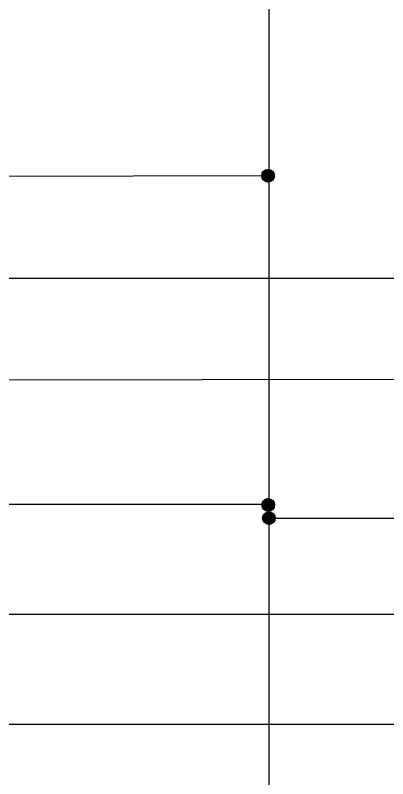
# Model space of a CAD drawing. Extents: x -4780 to 4154, y -1673 to 3208.
# Drawn here: x 2848.9 to 2963.8, y 2450.5 to 2685.9 of the extents above; entities that cross this region are included whole.
import ezdxf

# ---------------------------------------------------------------- set-up
doc = ezdxf.new("R2010")
doc.units = 0
doc.header["$MEASUREMENT"] = 0

msp = doc.modelspace()

# ---------------------------------------------------------------- hatches: boundary and pattern name
h = msp.add_hatch()
h.set_pattern_fill('ANSI31', color=256)
h.set_pattern_definition([(45, (-79.16133, 2583.54188), (-0.0883883476, 0.0883883476), [])])
h.paths.add_polyline_path([(2924.965, 2636.437, 1), (2928.872, 2636.437, 1)])
h = msp.add_hatch()
h.set_pattern_fill('ANSI31', color=256)
h.set_pattern_definition([(45, (-79.1355, 2482.06889), (-0.0883883476, 0.0883883476), [])])
h.paths.add_polyline_path([(2924.991, 2534.964, 1), (2928.898, 2534.964, 1)])
h = msp.add_hatch()
h.set_pattern_fill('ANSI31', color=256)
h.set_pattern_definition([(45, (-78.91743, 2477.97824), (-0.0883883476, 0.0883883476), [])])
h.paths.add_polyline_path([(2925.209, 2530.874, 1), (2929.116, 2530.874, 1)])

# ---------------------------------------------------------------- linework, layer by layer
for p, q in [((2927.124, 2731.507), (2927.124, 1902.965)), ((2836.208, 2636.289), (2927.124, 2636.498)), ((2835.861, 2604.813), (2972.124, 2604.813)), ((2835.861, 2573.535), (3017.124, 2573.735)), ((2835.951, 2535.168), (2927.124, 2535.168)), ((3107.68, 2530.971), (2927.124, 2530.762)), ((2835.745, 2501.233), (2972.124, 2501.233)), ((2834.762, 2467.403), (3017.124, 2467.403))]:
    msp.add_line(p, q)
for centre in [(2926.918, 2636.437), (2926.944, 2534.964), (2927.162, 2530.874)]:
    msp.add_circle(centre, 1.954)

doc.saveas('drawing.dxf')
